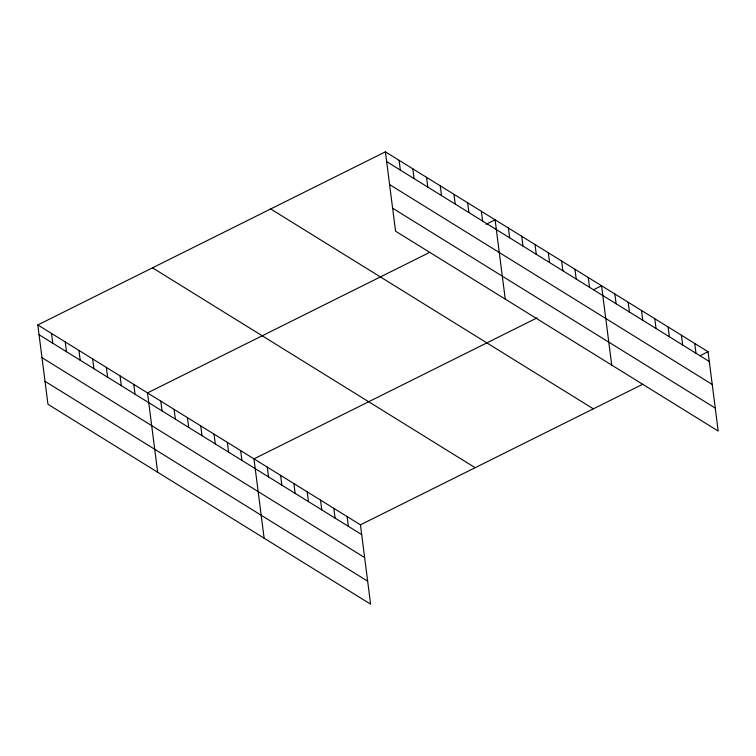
<?xml version="1.0" encoding="UTF-8"?>
<svg xmlns="http://www.w3.org/2000/svg" width="756" height="756" viewBox="0 0 756 756"><rect width="100%" height="100%" fill="white"/><g stroke="black" fill="none" stroke-linecap="round" stroke-linejoin="round"><path stroke-width="1.13" d="M37.8 324.948L360.442 524.825L370.601 604.167L47.959 404.28L37.8 324.948L385.399 151.833L708.041 351.72L718.2 431.052L395.558 231.175L385.399 151.833M429.691 252.372L147.496 392.912L157.664 472.245M486.042 224.305L495.095 219.798L505.254 299.13M537.166 317.832L253.969 458.873L264.127 538.206M593.517 289.765L601.568 285.759L611.727 365.091M360.442 524.825L642.638 384.294M699.99 355.726L708.041 351.72M386.647 161.604L709.289 361.491M389.586 184.568L712.228 384.445M392.619 208.212L715.261 408.098M270.686 208.968L593.328 408.845M152.504 267.822L475.146 467.699M39.047 334.719L361.689 534.596M41.996 357.673L364.628 557.559M45.02 381.326L367.662 581.203M694.726 343.47L695.983 353.241M681.421 335.229L682.668 345.001M668.115 326.979L669.362 336.751M654.8 318.739L656.057 328.51M641.494 310.489L642.742 320.26M628.179 302.249L629.436 312.02M614.874 293.999L616.131 303.77M588.253 277.509L589.51 287.28M574.947 269.268L576.204 279.04M561.642 261.018L562.889 270.79M548.327 252.778L549.584 262.549M535.021 244.528L536.269 254.299M521.716 236.288L522.963 246.059M508.401 228.038L509.657 237.809M481.383 211.302L482.63 221.073M467.671 202.806L468.918 212.578M453.959 194.311L455.206 204.082M440.247 185.815L441.495 195.587M426.535 177.32L427.783 187.091M412.823 168.824L414.071 178.596M399.111 160.329L400.359 170.1M347.127 516.584L348.384 526.356M333.821 508.344L335.078 518.106M320.516 500.094L321.763 509.865M307.201 491.854L308.457 501.615M293.895 483.604L295.142 493.375M280.589 475.363L281.837 485.125M267.274 467.113L268.531 476.885M240.663 450.623L241.911 460.395M227.348 442.383L228.605 452.145M214.042 434.133L215.29 443.904M200.737 425.893L201.984 435.654M187.422 417.643L188.679 427.414M174.116 409.402L175.364 419.174M160.811 401.152L162.058 410.924M133.784 384.417L135.041 394.188M120.072 375.921L121.329 385.692M106.36 367.425L107.617 377.197M92.648 358.93L93.905 368.701M78.936 350.434L80.193 360.206M65.224 341.939L66.471 351.71M51.512 333.443L52.759 343.215"/></g></svg>
